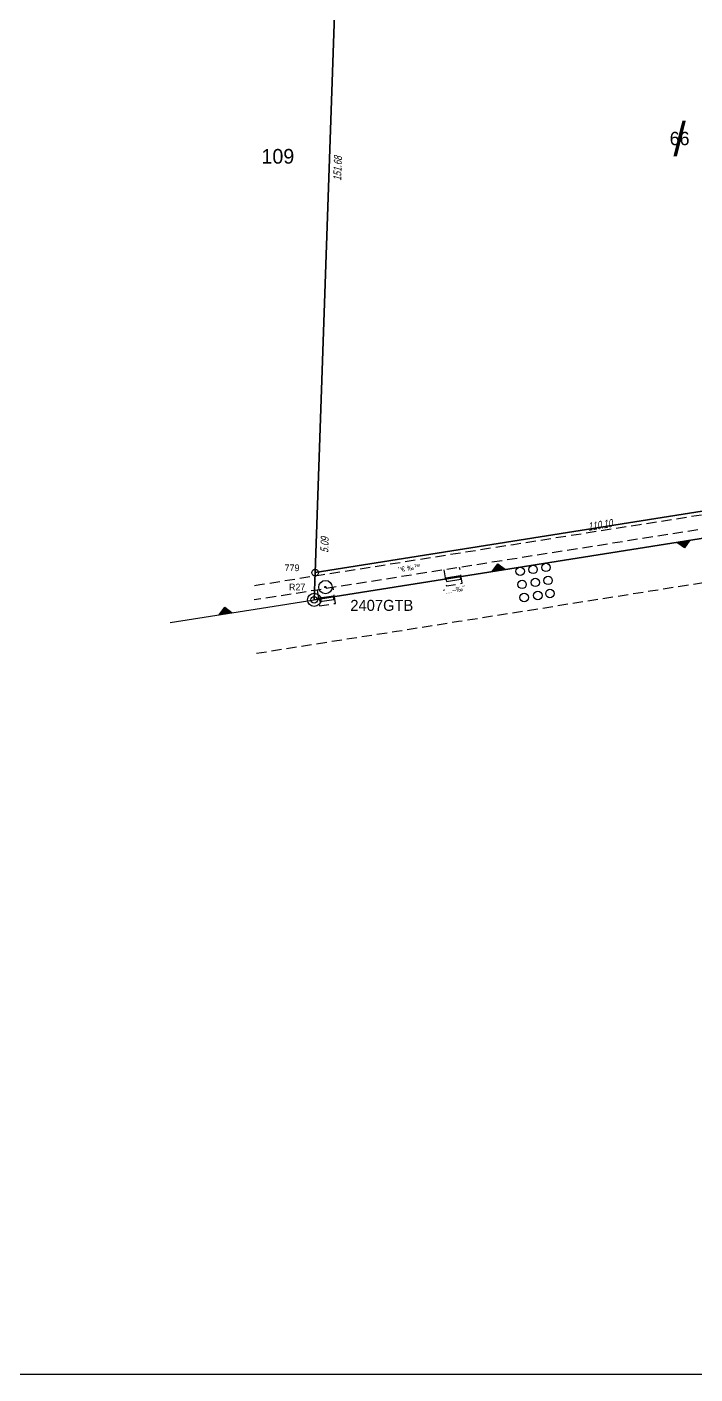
# Model space of a CAD drawing. Extents: x 187751 to 188722, y 663209 to 663959.
# Drawn here: x 188078.5 to 188203.6, y 663209.1 to 663461.6 of the extents above; entities that cross this region are included whole.
import ezdxf
from ezdxf.enums import TextEntityAlignment as Align

# ---------------------------------------------------------------- set-up
doc = ezdxf.new("R2010")
doc.units = 0
doc.header["$LTSCALE"] = 0.3
doc.linetypes.add('HIDDEN', pattern=[9.525, 6.35, -3.175])
doc.layers.get('0').update_dxf_attribs({"linetype": 'CONTINUOUS'})
for name, color, linetype in [('C1602_0', 7, 'CONTINUOUS'), ('C1602_2', 3, 'CONTINUOUS'), ('C1602_3', 4, 'CONTINUOUS'), ('C1603_0', 7, 'CONTINUOUS'), ('C1609_0', 7, 'CONTINUOUS'), ('C1610_0', 7, 'CONTINUOUS'), ('C1611_1', 6, 'CONTINUOUS'), ('FNCP001', 25, 'CONTINUOUS'), ('PCLP001', 7, 'CONTINUOUS'), ('PCLP004', 3, 'CONTINUOUS'), ('PCLS001', 3, 'CONTINUOUS'), ('PCLS003', 11, 'CONTINUOUS'), ('RODP023', 25, 'HIDDEN'), ('RODP026', 25, 'HIDDEN'), ('RODS007', 25, 'CONTINUOUS'), ('RODS008', 25, 'CONTINUOUS'), ('SRVS003', 20, 'CONTINUOUS'), ('TAZAR_FRAME', 7, 'CONTINUOUS')]:
    doc.layers.add(name, color=color, linetype=linetype)
doc.styles.add('HEBTXT', font='HEBTXT')
doc.styles.add('TAZAR_HEBTXT', font='HEBTXT')

# ---------------------------------------------------------------- blocks, each defined once
blk = doc.blocks.new('SU93_41L')
for points in [[(-1, 0), (0, 1), (1, 0)], [(-0.76, 0.1), (0, 0.86), (0.76, 0.1)], [(-0.52, 0.2), (0, 0.72), (0.52, 0.2)], [(-0.28, 0.3), (0, 0.58), (0.28, 0.3)], [(-0.03, 0.4), (0, 0.43), (0.03, 0.4)]]:
    blk.add_lwpolyline(points, close=True)
blk = doc.blocks.new('SU93_41R')
for points in [[(1, 0), (0, -1), (-1, 0)], [(0.76, -0.1), (0, -0.86), (-0.76, -0.1)], [(0.52, -0.2), (0, -0.72), (-0.52, -0.2)], [(0.28, -0.3), (0, -0.58), (-0.28, -0.3)], [(0.03, -0.4), (0, -0.43), (-0.03, -0.4)]]:
    blk.add_lwpolyline(points, close=True)
blk = doc.blocks.new('*U15')
at = {"layer": 'PCLS001', "xscale": 1.25, "yscale": 1.25, "zscale": 1.25}
for name, p, rotation in [('SU93_41R', (188408.84, 663398.15), 9.0092756522514), ('SU93_41L', (188374.27, 663392.66), 9.01903609468778), ('SU93_41R', (188339.7, 663387.18), 9.01903609468778), ('SU93_41L', (188305.14, 663381.69), 9.018401502848663), ('SU93_41R', (188270.57, 663376.2), 9.018401502848663), ('SU93_41L', (188236, 663370.72), 9.01761739165569), ('SU93_41R', (188201.43, 663365.23), 9.01761739165569), ('SU93_41L', (188166.87, 663359.75), 9.01761739165569)]:
    blk.add_blockref(name, p, dxfattribs=dict(at, rotation=rotation))
blk = doc.blocks.new('PCLS003')
at = {"style": 'HEBTXT'}
blk.add_attdef('PARCEL', text='', height=2.2, dxfattribs=at).set_placement((0, 1.2), align=Align.MIDDLE_CENTER)
at = {"style": 'HEBTXT', "flags": 1}
for tag, p in [('BLOCK', (0, -1.9)), ('AREA_CALC', (0, -3.9)), ('AREA_LEGAL', (0, -5.9))]:
    blk.add_attdef(tag, text='', height=1.5, dxfattribs=at).set_placement(p, align=Align.CENTER)
blk = doc.blocks.new('*U16')
at = {"layer": 'PCLS001', "xscale": 1.25, "yscale": 1.25, "zscale": 1.25, "rotation": 8.928565982530865}
blk.add_blockref('SU93_41L', (188115.72, 663351.64), dxfattribs=at)
blk = doc.blocks.new('RODS007')
blk.add_circle((0, 0), 0.001)
at = {"style": 'HEBTXT'}
blk.add_attdef('COVER_TYPE', text='', height=1.5, dxfattribs=at).set_placement((0, 1), align=Align.CENTER)
blk = doc.blocks.new('RODS008')
blk.add_circle((0, 0), 0.001)
at = {"style": 'HEBTXT', "flags": 8}
blk.add_attdef('COVER_TYPE', text='', height=1.5, dxfattribs=at).set_placement((0, 1), align=Align.CENTER)
blk = doc.blocks.new('SRVS003')
for centre, radius in [((0, 0, 0), 1), ((0, 0), 0.1)]:
    blk.add_circle(centre, radius)
at = {"style": 'HEBTXT'}
for tag, height, p in [('NAME', 1.65, (0, 1.4)), ('HEIGHT', 1.8, (0, -3.2))]:
    blk.add_attdef(tag, text='', height=height, dxfattribs=at).set_placement(p, align=Align.CENTER)
for tag, flags, p in [('KIND', 1, (0, -5.4)), ('SOURCE-CODE', 9, (0, -7.6)), ('MARK-CODE', 9, (0, -9.8)), ('KIND_2', 9, (0, -11.97, 0)), ('UDKIND', 9, (0, -14.01))]:
    blk.add_attdef(tag, text='', height=1.8, dxfattribs=dict(at, flags=flags)).set_placement(p, align=Align.CENTER)
blk = doc.blocks.new('C1611')
blk.add_circle((0, 0), 0.5)
at = {"style": 'TAZAR_HEBTXT'}
for tag, p in [('POINT_NAME', (-0.02, 1.33)), ('UID', (0, -1.39))]:
    blk.add_attdef(tag, text='', height=1, dxfattribs=at).set_placement(p, align=Align.MIDDLE)
blk.add_attdef('MARK_DESC', (1.13, -0.48), '', height=1, dxfattribs=at)
at = {"style": 'TAZAR_HEBTXT', "flags": 1}
for tag, p in [('TOPO', (-0.03, -3.96)), ('MARK', (0.01, -2.65)), ('SOURCE', (0.02, -5.28)), ('HEIGHT', (-0.02, -8.04)), ('CLASS', (-0.02, -6.69)), ('LEGAL_X', (0, -9.43)), ('LEGAL_Y', (0, -10.83)), ('LEGAL_Z', (0, -12.3)), ('COMMENT', (-0.03, -13.7))]:
    blk.add_attdef(tag, text='', height=1, dxfattribs=at).set_placement(p, align=Align.MIDDLE)
blk = doc.blocks.new('C1603')
at = {"color": 1, "style": 'TAZAR_HEBTXT'}
blk.add_attdef('CROSS', text='', height=5, dxfattribs=at).set_placement((-0.03, 1.75), align=Align.MIDDLE)
at = {"style": 'TAZAR_HEBTXT'}
blk.add_attdef('PARCEL_NAME', text='', height=2, dxfattribs=at).set_placement((-0.03, 1.75), align=Align.MIDDLE)
at = {"style": 'TAZAR_HEBTXT', "flags": 1}
for tag, p in [('PARCEL_STATUS', (0, -1.81)), ('PARCEL_SOURCE', (0, -4.76)), ('LEGAL_AREA', (0, -7.34)), ('CALC_AREA', (0, -10.15)), ('TABA_PLAN', (0, -17.38)), ('TABA_MIGRASH', (0, -19.9)), ('TABA_YEUD', (0, -22.63)), ('PARCEL_PREVIOUS', (0, -26.48)), ('GUSH_PREVIOUS', (0, -29.25)), ('COMMENT', (0, -32.98))]:
    blk.add_attdef(tag, text='', height=2, dxfattribs=at).set_placement(p, align=Align.MIDDLE)
blk.add_attdef('GUSH', (-2.8, -14.16), '', height=2, dxfattribs=at)
blk = doc.blocks.new('C1609')
at = {"style": 'TAZAR_HEBTXT', "oblique": 15, "width": 0.75}
blk.add_attdef('CALC_LENGTH', text='', height=1.2, dxfattribs=at).set_placement((0, 1.26), align=Align.MIDDLE)
at = {"style": 'TAZAR_HEBTXT'}
for tag, p in [('RADIUS', (0.05, 3.11)), ('LEGAL_LENGTH', (0, -1.15)), ('LINE_NAME', (-0.04, -3.3))]:
    blk.add_attdef(tag, text='', height=1.2, dxfattribs=at).set_placement(p, align=Align.MIDDLE)
at = {"style": 'TAZAR_HEBTXT', "flags": 1}
for tag, p in [('TOPO', (-0.07, -5.23)), ('COMMENT', (-0.07, -6.85))]:
    blk.add_attdef(tag, text='', height=1.2, dxfattribs=at).set_placement(p, align=Align.MIDDLE)
blk = doc.blocks.new('C1610')
for radius in [1, 0.5]:
    blk.add_circle((0, 0), radius)
at = {"style": 'TAZAR_HEBTXT'}
for tag, p in [('POINT_NAME', (-0.01, 1.76)), ('UID', (-0.02, -1.89))]:
    blk.add_attdef(tag, text='', height=1, dxfattribs=at).set_placement(p, align=Align.MIDDLE)
blk.add_attdef('MARK_DESC', (1.62, -0.51), '', height=1, dxfattribs=at)
at = {"style": 'TAZAR_HEBTXT', "flags": 1}
for tag, p in [('MARK', (0.06, -3.34)), ('SOURCE', (0.07, -6.18)), ('TOPO', (0.04, -4.79)), ('CLASS', (-0.07, -7.59)), ('LEGAL_X', (0.01, -10.63)), ('HEIGHT', (-0.01, -9.08)), ('LEGAL_Y', (-0.01, -12.16)), ('LEGAL_Z', (0.02, -13.51)), ('COMMENT', (0, -14.94))]:
    blk.add_attdef(tag, text='', height=1, dxfattribs=at).set_placement(p, align=Align.MIDDLE)

msp = doc.modelspace()

# ---------------------------------------------------------------- linework, layer by layer
at = {"layer": 'C1602_0', "flags": 128}
msp.add_lwpolyline([(188138.13, 663522.82), (188226.2, 663519.92), (188223.38, 663439.97), (188326.59, 663436.53), (188324.85, 663384.82), (188241.04, 663371.52), (188132.3, 663354.26), (188132.48, 663359.35), (188137.72, 663510.94), (188137.86, 663514.94)], close=True, dxfattribs=at)
at = {"layer": 'C1602_2', "flags": 128}
msp.add_lwpolyline([(188137.72, 663510.94), (188132.48, 663359.35), (188132.3, 663354.26), (188241.04, 663371.52), (188324.85, 663384.82), (188399.2, 663396.62), (188417.92, 663399.59), (188425.69, 663400.82), (188426.75, 663433.18), (188429.37, 663513.21)], dxfattribs=at)
at = {"layer": 'C1602_3', "flags": 128}
for points in [[(188353.73, 663497.13), (188350.31, 663393.92), (188132.48, 663359.35), (188137.72, 663510.94), (188337.21, 663504.43), (188353.95, 663503.84)], [(188417.92, 663399.59), (188399.2, 663396.62), (188324.85, 663384.82), (188241.04, 663371.52), (188132.3, 663354.26), (188132.48, 663359.35), (188350.31, 663393.92), (188355.34, 663394.72), (188413.21, 663403.9), (188418.09, 663404.68)]]:
    msp.add_lwpolyline(points, close=True, dxfattribs=at)
at = {"layer": 'FNCP001', "flags": 128}
for points, elevation in [([(188159.64, 663358.75), (188156.97, 663358.3), (188157.07, 663357.71), (188159.74, 663358.16)], 74.7), ([(188135.99, 663354.32), (188135.9, 663354.94), (188133.21, 663354.54), (188133.33, 663353.92)], 74.25)]:
    msp.add_lwpolyline(points, close=True, dxfattribs=dict(at, elevation=elevation))
at = {"layer": 'FNCP001'}
for centre, radius in [((188170.88, 663359.6, 74.9), 0.789), ((188173.3, 663359.96, 74.91), 0.787), ((188175.71, 663360.33, 75.01), 0.787), ((188171.24, 663357.15, 74.87), 0.786), ((188173.72, 663357.52, 74.88), 0.784), ((188176.1, 663357.9, 74.98), 0.784), ((188171.62, 663354.7, 74.87), 0.796), ((188174.17, 663355.08, 74.89), 0.796), ((188176.46, 663355.45, 74.97), 0.79)]:
    msp.add_circle(centre, radius, dxfattribs=at)
at = {"layer": 'PCLP001', "flags": 128}
msp.add_lwpolyline([(188105.34, 663350.01), (188122.42, 663352.69), (188132.3, 663354.26)], dxfattribs=at)
at = {"layer": 'PCLP004'}
msp.add_lwpolyline([(188132.3, 663354.26), (188132.48, 663359.35)], dxfattribs=at)
at = {"layer": 'RODP023', "flags": 128}
for points, elevation in [([(188156.57, 663359.86), (188157.06, 663356.86), (188160.01, 663357.36), (188159.54, 663360.33)], 76.74), ([(188132.87, 663356.1), (188133.29, 663353.15), (188136.3, 663353.6), (188135.83, 663356.57)], 74.23)]:
    msp.add_lwpolyline(points, dxfattribs=dict(at, elevation=elevation))
at = {"layer": 'RODP026', "flags": 128}
for points, elevation in [([(188121.13, 663356.97), (188122.13, 663357.12), (188133.97, 663359), (188145.93, 663360.88), (188157.69, 663362.77), (188169.6, 663364.65), (188181.36, 663366.51), (188193.27, 663368.38), (188205.1, 663370.25), (188216.92, 663372.12), (188228.88, 663374.02), (188240.76, 663375.89), (188252.43, 663377.73), (188264.41, 663379.65), (188276.27, 663381.55), (188288.1, 663383.41), (188299.92, 663385.27), (188311.28, 663387.1), (188323.61, 663389.07), (188335.41, 663390.91), (188347.38, 663392.81), (188359.22, 663394.7), (188371.08, 663396.59), (188382.86, 663398.43), (188394.82, 663400.29), (188400.62, 663401.25)], 73.99), ([(188206.99, 663367.83), (188156.57, 663359.86), (188132.87, 663356.1), (188121.04, 663354.23)], 76.74), ([(188227.78, 663360.99), (188218.95, 663359.62), (188207, 663357.72), (188195.24, 663355.86), (188183.52, 663354.02), (188171.72, 663352.12), (188159.34, 663350.17), (188147.71, 663348.31), (188136.1, 663346.51), (188123.9, 663344.56), (188120.68, 663344.06)], 76.27)]:
    msp.add_lwpolyline(points, dxfattribs=dict(at, elevation=elevation))
at = {"layer": 'TAZAR_FRAME', "flags": 128}
msp.add_lwpolyline([(188722.19, 663959.14), (187847.19, 663959.14), (187847.19, 663209.14), (188722.19, 663209.14)], close=True, dxfattribs=at)

# ---------------------------------------------------------------- block references
at = {"layer": 'C1603_0', "xscale": 1.25, "yscale": 1.25, "zscale": 1.25}
msp.add_blockref('C1603', (188200.78, 663438.54), dxfattribs=at).add_auto_attribs({'PARCEL_NAME': '66', 'CROSS': '/'})
at = {"layer": 'C1609_0'}
ref = msp.add_blockref('C1609', (188135.1, 663435.15), dxfattribs=dict(at, xscale=1.25, yscale=1.25, zscale=1.25, rotation=88.01912992999999))
ref.add_attrib('CALC_LENGTH', '151.68', dxfattribs={"layer": '0', "height": 1.5, "rotation": 88.0191, "style": 'TAZAR_HEBTXT', "oblique": 15, "width": 0.75}).set_placement((188136.67, 663435.1), align=Align.MIDDLE)
ref = msp.add_blockref('C1609', (188186.67, 663362.89), dxfattribs=dict(at, xscale=1.25, yscale=1.25, zscale=1.25, rotation=189.01761739))
ref.add_attrib('CALC_LENGTH', '110.10', dxfattribs={"layer": '0', "height": 1.5, "rotation": 9.0176, "style": 'TAZAR_HEBTXT', "oblique": 15, "width": 0.75}).set_placement((188185.81, 663368.29), align=Align.MIDDLE)
ref = msp.add_blockref('C1609', (188132.39, 663356.81), dxfattribs=dict(at, xscale=1.25, yscale=1.25, zscale=1.25, rotation=88.02002695))
ref.add_attrib('CALC_LENGTH', '5.09', dxfattribs={"layer": '0', "height": 1.5, "rotation": 88.02, "style": 'TAZAR_HEBTXT', "oblique": 15, "width": 0.75}).set_placement((188134.23, 663364.55), align=Align.MIDDLE)
at = {"layer": 'C1610_0'}
ref = msp.add_blockref('C1610', (188132.3, 663354.26), dxfattribs=dict(at, xscale=1.25, yscale=1.25, zscale=1.25))
ref.add_attrib('POINT_NAME', 'R27', dxfattribs={"layer": '0', "height": 1.25, "style": 'TAZAR_HEBTXT'}).set_placement((188129.1, 663356.66), align=Align.MIDDLE)
at = {"layer": 'C1611_1'}
ref = msp.add_blockref('C1611', (188132.48, 663359.35), dxfattribs=dict(at, xscale=1.25, yscale=1.25, zscale=1.25))
ref.add_attrib('POINT_NAME', '779', dxfattribs={"layer": '0', "height": 1.25, "style": 'TAZAR_HEBTXT'}).set_placement((188128.15, 663360.26), align=Align.MIDDLE)
at = {"layer": 'PCLS001'}
for name in ['*U15', '*U16']:
    msp.add_blockref(name, (0, 0), dxfattribs=at)
at = {"layer": 'PCLS003', "xscale": 1.25, "yscale": 1.25, "zscale": 1.25}
msp.add_blockref('PCLS003', (188125.49, 663435.89), dxfattribs=at).add_auto_attribs({'PARCEL': '109'})
at = {"layer": 'RODS007'}
ref = msp.add_blockref('RODS007', (188158.31, 663357.07, 76.74), dxfattribs=dict(at, xscale=0.625, yscale=0.625, zscale=0.625, rotation=9.619727799661598))
ref.add_attrib('COVER_TYPE', '“…–‰˜', dxfattribs={"layer": '0', "height": 0.938, "rotation": 9.6197, "style": 'HEBTXT'}).set_placement((188158.55, 663355.64, 76.74), align=Align.CENTER)
at = {"layer": 'RODS008', "xscale": 0.625, "yscale": 0.625, "zscale": 0.625, "rotation": 8.96757986239317}
msp.add_blockref('RODS008', (188150.31, 663359.15, 76.27), dxfattribs=at).add_auto_attribs({'COVER_TYPE': "'‘€ ‰™"})
at = {"layer": 'SRVS003'}
ref = msp.add_blockref('SRVS003', (188134.4, 663356.64, 74.28), dxfattribs=dict(at, xscale=1.25, yscale=1.25, zscale=1.25))
ref.add_attrib('NAME', '2407GTB', dxfattribs={"layer": '0', "height": 2.062, "style": 'HEBTXT'}).set_placement((188144.96, 663352.19, 74.28), align=Align.CENTER)

doc.saveas('drawing.dxf')
